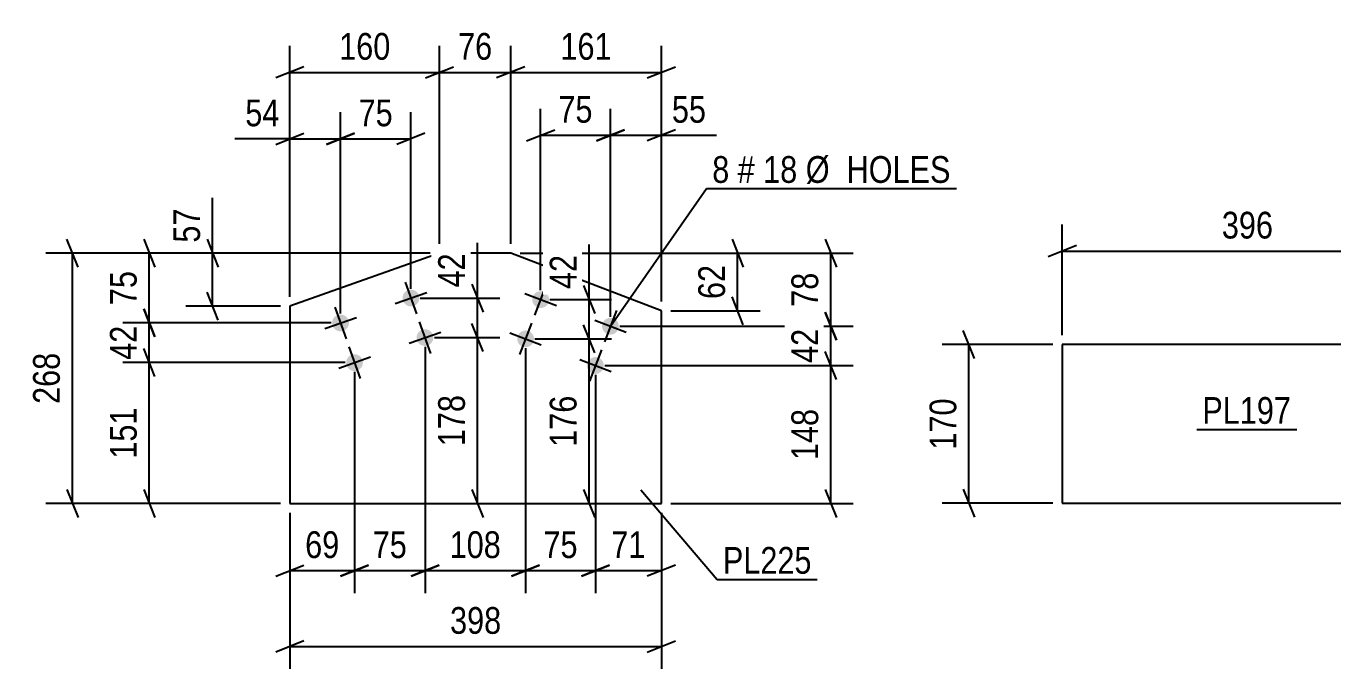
# Model space of a CAD drawing. Header units: millimetres. Extents: x 0 to 420, y 0 to 297.
# Drawn here: x 77.5 to 217.4, y 116 to 184.8 of the extents above; entities that cross this region are included whole.
import ezdxf

# ---------------------------------------------------------------- set-up
doc = ezdxf.new("R2010")
doc.units = ezdxf.units.MM
doc.styles.add('Arial Narrow', font='ARIALN.TTF', dxfattribs={"height": 0.2})

# ---------------------------------------------------------------- blocks, each defined once
blk = doc.blocks.new('Part-318887154-2243 - 2229')
at = {"color": 2, "linetype": 'Continuous'}
for p, q in [((188.47, 150.68), (188.47, 133.68)), ((228.11, 150.68), (188.47, 150.68)), ((228.11, 133.68), (228.11, 150.68)), ((188.47, 133.68), (228.11, 133.68))]:
    blk.add_line(p, q, dxfattribs=at)
blk = doc.blocks.new('Part-318887154-10978 - 10977')
at = {"color": 2, "linetype": 'Continuous'}
for p, q in [((121.8, 160.46), (105.78, 154.78)), ((129.41, 160.46), (121.8, 160.46)), ((145.54, 154.3), (129.41, 160.46)), ((105.78, 154.78), (105.78, 133.66)), ((145.54, 133.66), (145.54, 154.3)), ((105.78, 133.66), (145.54, 133.66))]:
    blk.add_line(p, q, dxfattribs=at)
blk = doc.blocks.new('Bolt-318887154-10979 - 10977')
at = {"linetype": 'Continuous'}
for points in [[(133.46, 155.17, -1), (131.78, 155.81, -1)], [(140.93, 152.32, -1), (139.25, 152.96, -1)], [(131.85, 150.97, -1), (130.17, 151.61, -1)], [(139.32, 148.11, -1), (137.64, 148.76, -1)]]:
    blk.add_hatch(color=1, dxfattribs=at).paths.add_polyline_path(points)
at = {"color": 1, "linetype": 'Continuous'}
for p, q in [((133.26, 157.17), (131.97, 153.81)), ((130.93, 156.14), (134.3, 154.85)), ((140.73, 154.32), (139.45, 150.96)), ((131.65, 152.97), (130.37, 149.61)), ((138.41, 153.28), (141.77, 151.99)), ((129.33, 151.93), (132.69, 150.65)), ((139.13, 150.12), (137.84, 146.75)), ((136.8, 149.08), (140.16, 147.79))]:
    blk.add_line(p, q, dxfattribs=at)
blk = doc.blocks.new('Bolt-318887154-10980 - 10977')
at = {"linetype": 'Continuous'}
for points in [[(119.58, 155.96, -1), (117.88, 155.36, -1)], [(112.04, 153.29, -1), (110.34, 152.69, -1)], [(121.08, 151.72, -1), (119.39, 151.12, -1)], [(113.54, 149.05, -1), (111.85, 148.44, -1)]]:
    blk.add_hatch(color=1, dxfattribs=at).paths.add_polyline_path(points)
at = {"color": 1, "linetype": 'Continuous'}
for p, q in [((118.13, 157.36), (119.33, 153.96)), ((117.04, 155.06), (120.43, 156.26)), ((110.59, 154.68), (111.79, 151.29)), ((109.5, 152.38), (112.89, 153.59)), ((119.63, 153.12), (120.84, 149.72)), ((118.54, 150.82), (121.93, 152.02)), ((112.09, 150.44), (113.3, 147.05)), ((111, 148.14), (114.39, 149.35))]:
    blk.add_line(p, q, dxfattribs=at)
blk = doc.blocks.new('StraightDimension-318887154-2245 - 2229')
at = {"color": 7, "linetype": 'Continuous'}
for p, q in [((188.47, 151.68), (188.47, 163.53)), ((228.11, 151.68), (228.11, 163.53)), ((189.97, 161.28), (186.97, 160.08)), ((226.61, 160.08), (229.61, 161.28)), ((188.47, 160.68), (228.11, 160.68))]:
    blk.add_line(p, q, dxfattribs=at)
at = {"color": 0}
blk.add_wipeout([(211.63, 161.43), (211.63, 165.63), (204.95, 165.63), (204.95, 161.43)], dxfattribs=at)
at = {"color": 3, "style": 'Arial Narrow'}
blk.add_text('396', height=2.863, dxfattribs=at).set_placement((205.55, 162.03))
blk = doc.blocks.new('StraightDimension-318887154-2256 - 2229')
at = {"color": 7, "linetype": 'Continuous'}
for p, q in [((179.07, 149.18), (177.87, 152.18)), ((187.47, 150.68), (175.62, 150.68)), ((178.47, 133.68), (178.47, 150.68)), ((177.87, 135.18), (179.07, 132.18)), ((187.47, 133.68), (175.62, 133.68))]:
    blk.add_line(p, q, dxfattribs=at)
at = {"color": 0}
blk.add_wipeout([(177.72, 145.52), (173.52, 145.52), (173.52, 138.83), (177.72, 138.83)], dxfattribs=at)
at = {"color": 3, "style": 'Arial Narrow'}
blk.add_text('170', height=2.863, rotation=90.0002, dxfattribs=at).set_placement((177.12, 139.43))
blk = doc.blocks.new('StraightDimension-318887154-11538 - 10977')
at = {"color": 7, "linetype": 'Continuous'}
for p, q in [((111.19, 153.99), (111.19, 175.55)), ((118.73, 156.66), (118.73, 175.55)), ((109.69, 172.1), (112.69, 173.3)), ((111.19, 172.7), (118.73, 172.7)), ((120.23, 173.3), (117.23, 172.1))]:
    blk.add_line(p, q, dxfattribs=at)
at = {"color": 0}
blk.add_wipeout([(117.39, 173.45), (117.39, 177.65), (112.53, 177.65), (112.53, 173.45)], dxfattribs=at)
at = {"color": 3, "style": 'Arial Narrow'}
blk.add_text('75', height=2.863, dxfattribs=at).set_placement((113.13, 174.05))
blk = doc.blocks.new('StraightDimension-318887154-11047 - 10977')
at = {"color": 7, "linetype": 'Continuous'}
for p, q in [((121.8, 161.46), (121.8, 182.67)), ((129.41, 161.46), (129.41, 182.67)), ((120.3, 179.22), (123.3, 180.42)), ((121.8, 179.82), (129.41, 179.82)), ((130.91, 180.42), (127.91, 179.22))]:
    blk.add_line(p, q, dxfattribs=at)
at = {"color": 0}
blk.add_wipeout([(128.04, 180.57), (128.04, 184.77), (123.18, 184.77), (123.18, 180.57)], dxfattribs=at)
at = {"color": 3, "style": 'Arial Narrow'}
blk.add_text('76', height=2.863, dxfattribs=at).set_placement((123.78, 181.17))
blk = doc.blocks.new('StraightDimension-318887154-11046 - 10977')
at = {"color": 7, "linetype": 'Continuous'}
for p, q in [((129.41, 161.46), (129.41, 182.67)), ((145.54, 155.3), (145.54, 182.67)), ((130.91, 180.42), (127.91, 179.22)), ((129.41, 179.82), (145.54, 179.82)), ((144.04, 179.22), (147.04, 180.42))]:
    blk.add_line(p, q, dxfattribs=at)
at = {"color": 0}
blk.add_wipeout([(140.82, 180.57), (140.82, 184.77), (134.14, 184.77), (134.14, 180.57)], dxfattribs=at)
at = {"color": 3, "style": 'Arial Narrow'}
blk.add_text('161', height=2.863, dxfattribs=at).set_placement((134.74, 181.17))
blk = doc.blocks.new('StraightDimension-318887154-11048 - 10977')
at = {"color": 7, "linetype": 'Continuous'}
for p, q in [((105.78, 155.78), (105.78, 182.67)), ((121.8, 161.46), (121.8, 182.67)), ((107.28, 180.42), (104.28, 179.22)), ((105.78, 179.82), (121.8, 179.82)), ((120.3, 179.22), (123.3, 180.42))]:
    blk.add_line(p, q, dxfattribs=at)
at = {"color": 0}
blk.add_wipeout([(117.13, 180.57), (117.13, 184.77), (110.45, 184.77), (110.45, 180.57)], dxfattribs=at)
at = {"color": 3, "style": 'Arial Narrow'}
blk.add_text('160', height=2.863, dxfattribs=at).set_placement((111.05, 181.17))
blk = doc.blocks.new('StraightDimension-318887154-11479 - 10977')
at = {"color": 7, "linetype": 'Continuous'}
for p, q in [((90.12, 154.49), (91.32, 151.49)), ((110.19, 152.99), (87.87, 152.99)), ((90.72, 148.75), (90.72, 152.99)), ((91.32, 147.25), (90.12, 150.25)), ((111.7, 148.75), (87.87, 148.75))]:
    blk.add_line(p, q, dxfattribs=at)
at = {"color": 0}
blk.add_wipeout([(89.97, 153.29), (85.77, 153.29), (85.77, 148.44), (89.97, 148.44)], dxfattribs=at)
at = {"color": 3, "style": 'Arial Narrow'}
blk.add_text('42', height=2.863, rotation=90.0002, dxfattribs=at).set_placement((89.37, 149.04))
blk = doc.blocks.new('StraightDimension-318887154-11054 - 10977')
at = {"color": 7, "linetype": 'Continuous'}
for p, q in [((105.78, 132.66), (105.78, 115.96)), ((145.54, 132.66), (145.54, 115.96)), ((107.28, 118.96), (104.28, 117.76)), ((144.04, 117.76), (147.04, 118.96)), ((105.78, 118.36), (145.54, 118.36))]:
    blk.add_line(p, q, dxfattribs=at)
at = {"color": 0}
blk.add_wipeout([(129, 119.11), (129, 123.31), (122.32, 123.31), (122.32, 119.11)], dxfattribs=at)
at = {"color": 3, "style": 'Arial Narrow'}
blk.add_text('398', height=2.863, dxfattribs=at).set_placement((122.92, 119.71))
blk = doc.blocks.new('StraightDimension-318887154-11058 - 10977')
at = {"color": 7, "linetype": 'Continuous'}
for p, q in [((153.11, 161.96), (154.31, 158.96)), ((130.41, 160.46), (156.11, 160.46)), ((153.71, 154.3), (153.71, 160.46)), ((154.31, 152.8), (153.11, 155.8)), ((146.54, 154.3), (156.11, 154.3))]:
    blk.add_line(p, q, dxfattribs=at)
at = {"color": 0}
blk.add_wipeout([(152.96, 159.81), (148.76, 159.81), (148.76, 154.95), (152.96, 154.95)], dxfattribs=at)
at = {"color": 3, "style": 'Arial Narrow'}
blk.add_text('62', height=2.863, rotation=90.0002, dxfattribs=at).set_placement((152.36, 155.55))
blk = doc.blocks.new('StraightDimension-318887154-11062 - 10977')
at = {"color": 7, "linetype": 'Continuous'}
for p, q in [((97.5, 160.46), (97.5, 166.37)), ((97.5, 160.46), (97.5, 166.37)), ((96.9, 161.96), (98.1, 158.96)), ((120.8, 160.46), (94.65, 160.46)), ((97.5, 154.78), (97.5, 160.46)), ((98.1, 153.28), (96.9, 156.28)), ((104.78, 154.78), (94.65, 154.78))]:
    blk.add_line(p, q, dxfattribs=at)
at = {"color": 0}
blk.add_wipeout([(96.75, 165.85), (92.55, 165.85), (92.55, 160.99), (96.75, 160.99)], dxfattribs=at)
at = {"color": 3, "style": 'Arial Narrow'}
blk.add_text('57', height=2.863, rotation=90.0002, dxfattribs=at).set_placement((96.15, 161.59))
blk = doc.blocks.new('StraightDimension-318887154-11503 - 10977')
at = {"color": 7, "linetype": 'Continuous'}
for p, q in [((120.24, 150.42), (120.24, 124.07)), ((131.01, 150.29), (131.01, 124.07)), ((118.74, 125.87), (121.74, 127.07)), ((120.24, 126.47), (131.01, 126.47)), ((132.51, 127.07), (129.51, 125.87))]:
    blk.add_line(p, q, dxfattribs=at)
at = {"color": 0}
blk.add_wipeout([(128.97, 127.22), (128.97, 131.42), (122.28, 131.42), (122.28, 127.22)], dxfattribs=at)
at = {"color": 3, "style": 'Arial Narrow'}
blk.add_text('108', height=2.863, dxfattribs=at).set_placement((122.88, 127.82))
blk = doc.blocks.new('StraightDimension-318887154-11142 - 10977')
at = {"color": 7, "linetype": 'Continuous'}
for p, q in [((83.09, 158.96), (81.89, 161.96)), ((120.8, 160.46), (79.64, 160.46)), ((82.49, 133.66), (82.49, 160.46)), ((81.89, 135.16), (83.09, 132.16)), ((104.78, 133.66), (79.64, 133.66))]:
    blk.add_line(p, q, dxfattribs=at)
at = {"color": 0}
blk.add_wipeout([(81.74, 150.4), (77.54, 150.4), (77.54, 143.72), (81.74, 143.72)], dxfattribs=at)
at = {"color": 3, "style": 'Arial Narrow'}
blk.add_text('268', height=2.863, rotation=90.0002, dxfattribs=at).set_placement((81.14, 144.32))
blk = doc.blocks.new('StraightDimension-318887154-11455 - 10977')
at = {"color": 7, "linetype": 'Continuous'}
for p, q in [((163.08, 161.96), (164.28, 158.96)), ((130.41, 160.46), (166.08, 160.46)), ((163.68, 152.64), (163.68, 160.46)), ((164.28, 151.14), (163.08, 154.14)), ((141.09, 152.64), (166.08, 152.64))]:
    blk.add_line(p, q, dxfattribs=at)
at = {"color": 0}
blk.add_wipeout([(162.93, 158.98), (158.73, 158.98), (158.73, 154.12), (162.93, 154.12)], dxfattribs=at)
at = {"color": 3, "style": 'Arial Narrow'}
blk.add_text('78', height=2.863, rotation=90.0002, dxfattribs=at).set_placement((162.33, 154.72))
blk = doc.blocks.new('StraightDimension-318887154-11456 - 10977')
at = {"color": 7, "linetype": 'Continuous'}
for p, q in [((163.08, 154.14), (164.28, 151.14)), ((141.09, 152.64), (166.08, 152.64)), ((163.68, 148.43), (163.68, 152.64)), ((164.28, 146.93), (163.08, 149.93)), ((139.48, 148.43), (166.08, 148.43))]:
    blk.add_line(p, q, dxfattribs=at)
at = {"color": 0}
blk.add_wipeout([(162.93, 152.96), (158.73, 152.96), (158.73, 148.11), (162.93, 148.11)], dxfattribs=at)
at = {"color": 3, "style": 'Arial Narrow'}
blk.add_text('42', height=2.863, rotation=90.0002, dxfattribs=at).set_placement((162.33, 148.71))
blk = doc.blocks.new('StraightDimension-318887154-11457 - 10977')
at = {"color": 7, "linetype": 'Continuous'}
for p, q in [((164.28, 146.93), (163.08, 149.93)), ((139.48, 148.43), (166.08, 148.43)), ((163.68, 133.66), (163.68, 148.43)), ((163.08, 135.16), (164.28, 132.16)), ((146.54, 133.66), (166.08, 133.66))]:
    blk.add_line(p, q, dxfattribs=at)
at = {"color": 0}
blk.add_wipeout([(162.93, 144.39), (158.73, 144.39), (158.73, 137.71), (162.93, 137.71)], dxfattribs=at)
at = {"color": 3, "style": 'Arial Narrow'}
blk.add_text('148', height=2.863, rotation=90.0002, dxfattribs=at).set_placement((162.33, 138.31))
blk = doc.blocks.new('StraightDimension-318887154-11478 - 10977')
at = {"color": 7, "linetype": 'Continuous'}
for p, q in [((90.12, 161.96), (91.32, 158.96)), ((120.8, 160.46), (87.87, 160.46)), ((90.72, 152.99), (90.72, 160.46)), ((91.32, 151.49), (90.12, 154.49)), ((110.19, 152.99), (87.87, 152.99))]:
    blk.add_line(p, q, dxfattribs=at)
at = {"color": 0}
blk.add_wipeout([(89.97, 159.15), (85.77, 159.15), (85.77, 154.3), (89.97, 154.3)], dxfattribs=at)
at = {"color": 3, "style": 'Arial Narrow'}
blk.add_text('75', height=2.863, rotation=90.0002, dxfattribs=at).set_placement((89.37, 154.9))
blk = doc.blocks.new('StraightDimension-318887154-11559 - 10977')
at = {"color": 7, "linetype": 'Continuous'}
for p, q in [((140.09, 153.64), (140.09, 175.93)), ((145.54, 155.3), (145.54, 175.93)), ((138.59, 172.48), (141.59, 173.68)), ((147.04, 173.68), (144.04, 172.48)), ((140.09, 173.08), (145.54, 173.08)), ((145.54, 173.08), (151.45, 173.08)), ((145.54, 173.08), (151.45, 173.08))]:
    blk.add_line(p, q, dxfattribs=at)
at = {"color": 0}
blk.add_wipeout([(150.92, 173.83), (150.92, 178.03), (146.07, 178.03), (146.07, 173.83)], dxfattribs=at)
at = {"color": 3, "style": 'Arial Narrow'}
blk.add_text('55', height=2.863, dxfattribs=at).set_placement((146.67, 174.43))
blk = doc.blocks.new('StraightDimension-318887154-11480 - 10977')
at = {"color": 7, "linetype": 'Continuous'}
for p, q in [((91.32, 147.25), (90.12, 150.25)), ((111.7, 148.75), (87.87, 148.75)), ((90.72, 133.66), (90.72, 148.75)), ((90.12, 135.16), (91.32, 132.16)), ((104.78, 133.66), (87.87, 133.66))]:
    blk.add_line(p, q, dxfattribs=at)
at = {"color": 0}
blk.add_wipeout([(89.97, 144.55), (85.77, 144.55), (85.77, 137.86), (89.97, 137.86)], dxfattribs=at)
at = {"color": 3, "style": 'Arial Narrow'}
blk.add_text('151', height=2.863, rotation=90.0002, dxfattribs=at).set_placement((89.37, 138.46))
blk = doc.blocks.new('StraightDimension-318887154-11501 - 10977')
at = {"color": 7, "linetype": 'Continuous'}
for p, q in [((138.48, 147.43), (138.48, 124.07)), ((145.54, 132.66), (145.54, 124.07)), ((136.98, 125.87), (139.98, 127.07)), ((138.48, 126.47), (145.54, 126.47)), ((147.04, 127.07), (144.04, 125.87))]:
    blk.add_line(p, q, dxfattribs=at)
at = {"color": 0}
blk.add_wipeout([(144.44, 127.22), (144.44, 131.42), (139.58, 131.42), (139.58, 127.22)], dxfattribs=at)
at = {"color": 3, "style": 'Arial Narrow'}
blk.add_text('71', height=2.863, dxfattribs=at).set_placement((140.18, 127.82))
blk = doc.blocks.new('StraightDimension-318887154-11502 - 10977')
at = {"color": 7, "linetype": 'Continuous'}
for p, q in [((131.01, 150.29), (131.01, 124.07)), ((138.48, 147.43), (138.48, 124.07)), ((129.51, 125.87), (132.51, 127.07)), ((131.01, 126.47), (138.48, 126.47)), ((139.98, 127.07), (136.98, 125.87))]:
    blk.add_line(p, q, dxfattribs=at)
at = {"color": 0}
blk.add_wipeout([(137.17, 127.22), (137.17, 131.42), (132.32, 131.42), (132.32, 127.22)], dxfattribs=at)
at = {"color": 3, "style": 'Arial Narrow'}
blk.add_text('75', height=2.863, dxfattribs=at).set_placement((132.92, 127.82))
blk = doc.blocks.new('StraightDimension-318887154-11504 - 10977')
at = {"color": 7, "linetype": 'Continuous'}
for p, q in [((120.24, 150.42), (120.24, 124.07)), ((112.7, 147.75), (112.7, 124.07)), ((111.2, 125.87), (114.2, 127.07)), ((112.7, 126.47), (120.24, 126.47)), ((121.74, 127.07), (118.74, 125.87))]:
    blk.add_line(p, q, dxfattribs=at)
at = {"color": 0}
blk.add_wipeout([(118.89, 127.22), (118.89, 131.42), (114.04, 131.42), (114.04, 127.22)], dxfattribs=at)
at = {"color": 3, "style": 'Arial Narrow'}
blk.add_text('75', height=2.863, dxfattribs=at).set_placement((114.64, 127.82))
blk = doc.blocks.new('StraightDimension-318887154-11505 - 10977')
at = {"color": 7, "linetype": 'Continuous'}
for p, q in [((112.7, 147.75), (112.7, 124.07)), ((105.78, 132.66), (105.78, 124.07)), ((104.28, 125.87), (107.28, 127.07)), ((105.78, 126.47), (112.7, 126.47)), ((114.2, 127.07), (111.2, 125.87))]:
    blk.add_line(p, q, dxfattribs=at)
at = {"color": 0}
blk.add_wipeout([(111.67, 127.22), (111.67, 131.42), (106.81, 131.42), (106.81, 127.22)], dxfattribs=at)
at = {"color": 3, "style": 'Arial Narrow'}
blk.add_text('69', height=2.863, dxfattribs=at).set_placement((107.41, 127.82))
blk = doc.blocks.new('StraightDimension-318887154-11539 - 10977')
at = {"color": 7, "linetype": 'Continuous'}
for p, q in [((105.78, 155.78), (105.78, 175.55)), ((111.19, 153.99), (111.19, 175.55)), ((105.78, 172.7), (99.87, 172.7)), ((105.78, 172.7), (99.87, 172.7)), ((104.28, 172.1), (107.28, 173.3)), ((105.78, 172.7), (111.19, 172.7)), ((112.69, 173.3), (109.69, 172.1))]:
    blk.add_line(p, q, dxfattribs=at)
at = {"color": 0}
blk.add_wipeout([(105.26, 173.45), (105.26, 177.65), (100.4, 177.65), (100.4, 173.45)], dxfattribs=at)
at = {"color": 3, "style": 'Arial Narrow'}
blk.add_text('54', height=2.863, dxfattribs=at).set_placement((101, 174.05))
blk = doc.blocks.new('StraightDimension-318887154-11560 - 10977')
at = {"color": 7, "linetype": 'Continuous'}
for p, q in [((132.62, 156.49), (132.62, 175.93)), ((140.09, 153.64), (140.09, 175.93)), ((131.12, 172.48), (134.12, 173.68)), ((141.59, 173.68), (138.59, 172.48)), ((132.62, 173.08), (140.09, 173.08))]:
    blk.add_line(p, q, dxfattribs=at)
at = {"color": 0}
blk.add_wipeout([(138.78, 173.83), (138.78, 178.03), (133.92, 178.03), (133.92, 173.83)], dxfattribs=at)
at = {"color": 3, "style": 'Arial Narrow'}
blk.add_text('75', height=2.863, dxfattribs=at).set_placement((134.52, 174.43))
blk = doc.blocks.new('StraightDimension-318887154-11580 - 10977')
at = {"color": 7, "linetype": 'Continuous'}
for p, q in [((125.86, 155.66), (125.86, 161.57)), ((125.86, 155.66), (125.86, 161.57)), ((125.26, 157.16), (126.46, 154.16)), ((119.73, 155.66), (128.26, 155.66)), ((125.86, 151.42), (125.86, 155.66)), ((126.46, 149.92), (125.26, 152.92)), ((121.24, 151.42), (128.26, 151.42))]:
    blk.add_line(p, q, dxfattribs=at)
at = {"color": 0}
blk.add_wipeout([(125.11, 161.04), (120.91, 161.04), (120.91, 156.19), (125.11, 156.19)], dxfattribs=at)
at = {"color": 3, "style": 'Arial Narrow'}
blk.add_text('42', height=2.863, rotation=90.0002, dxfattribs=at).set_placement((124.51, 156.79))
blk = doc.blocks.new('StraightDimension-318887154-11581 - 10977')
at = {"color": 7, "linetype": 'Continuous'}
for p, q in [((126.46, 149.92), (125.26, 152.92)), ((121.24, 151.42), (128.26, 151.42)), ((125.86, 133.66), (125.86, 151.42)), ((125.26, 135.16), (126.46, 132.16)), ((121.24, 133.66), (128.26, 133.66))]:
    blk.add_line(p, q, dxfattribs=at)
at = {"color": 0}
blk.add_wipeout([(125.11, 145.88), (120.91, 145.88), (120.91, 139.2), (125.11, 139.2)], dxfattribs=at)
at = {"color": 3, "style": 'Arial Narrow'}
blk.add_text('178', height=2.863, rotation=90.0002, dxfattribs=at).set_placement((124.51, 139.8))
blk = doc.blocks.new('StraightDimension-318887154-11604 - 10977')
at = {"color": 7, "linetype": 'Continuous'}
for p, q in [((137.81, 155.49), (137.81, 161.4)), ((137.81, 155.49), (137.81, 161.4)), ((137.21, 156.99), (138.41, 153.99)), ((133.62, 155.49), (140.21, 155.49)), ((137.81, 151.29), (137.81, 155.49)), ((138.41, 149.79), (137.21, 152.79)), ((132.01, 151.29), (140.21, 151.29))]:
    blk.add_line(p, q, dxfattribs=at)
at = {"color": 0}
blk.add_wipeout([(137.06, 160.87), (132.86, 160.87), (132.86, 156.02), (137.06, 156.02)], dxfattribs=at)
at = {"color": 3, "style": 'Arial Narrow'}
blk.add_text('42', height=2.863, rotation=90.0002, dxfattribs=at).set_placement((136.46, 156.62))
blk = doc.blocks.new('StraightDimension-318887154-11605 - 10977')
at = {"color": 7, "linetype": 'Continuous'}
for p, q in [((138.41, 149.79), (137.21, 152.79)), ((132.01, 151.29), (140.21, 151.29)), ((137.81, 133.66), (137.81, 151.29)), ((137.21, 135.16), (138.41, 132.16)), ((132.01, 133.66), (140.21, 133.66))]:
    blk.add_line(p, q, dxfattribs=at)
at = {"color": 0}
blk.add_wipeout([(137.06, 145.82), (132.86, 145.82), (132.86, 139.13), (137.06, 139.13)], dxfattribs=at)
at = {"color": 3, "style": 'Arial Narrow'}
blk.add_text('176', height=2.863, rotation=90.0002, dxfattribs=at).set_placement((136.46, 139.73))
blk = doc.blocks.new('Mark-318887154-2241 - 2229')
at = {"color": 0}
blk.add_wipeout([(212.96, 142.19), (212.96, 145.19), (203.46, 145.19), (203.46, 142.19)], dxfattribs=at)
blk.add_wipeout([(212.96, 142.19), (212.96, 145.19), (203.46, 145.19), (203.46, 142.19)], dxfattribs=at)
at = {"color": 30, "linetype": 'Continuous'}
blk.add_line((202.86, 141.59), (213.56, 141.59), dxfattribs=at)
at = {"color": 3, "style": 'Arial Narrow'}
blk.add_text('PL197', height=2.863, dxfattribs=at).set_placement((203.46, 142.19))
blk = doc.blocks.new('Mark-318887154-11151 - 10977')
at = {"color": 0}
blk.add_wipeout([(161.63, 126.14), (161.63, 129.14), (152.13, 129.14), (152.13, 126.14)], dxfattribs=at)
blk.add_wipeout([(161.63, 126.14), (161.63, 129.14), (152.13, 129.14), (152.13, 126.14)], dxfattribs=at)
at = {"color": 30, "linetype": 'Continuous'}
for p, q in [((143.33, 135.13), (151.53, 125.54)), ((151.53, 125.54), (162.23, 125.54))]:
    blk.add_line(p, q, dxfattribs=at)
at = {"color": 3, "style": 'Arial Narrow'}
blk.add_text('PL225', height=2.863, dxfattribs=at).set_placement((152.13, 126.14))
blk = doc.blocks.new('MarkSet-318887154-11636 - 10977')
at = {"color": 0}
for points in [[(152.81, 167.99), (152.81, 170.99), (150.99, 170.99), (150.99, 167.99)], [(155.54, 167.99), (155.54, 170.99), (153.71, 170.99), (153.71, 167.99)], [(160.1, 167.99), (160.1, 170.99), (156.44, 170.99), (156.44, 167.99)], [(176.53, 167.99), (176.53, 170.99), (161, 170.99), (161, 167.99)]]:
    blk.add_wipeout(points, dxfattribs=at)
for points in [[(152.81, 167.99), (152.81, 170.99), (150.99, 170.99), (150.99, 167.99)], [(155.54, 167.99), (155.54, 170.99), (153.71, 170.99), (153.71, 167.99)], [(160.1, 167.99), (160.1, 170.99), (156.44, 170.99), (156.44, 167.99)], [(176.53, 167.99), (176.53, 170.99), (161, 170.99), (161, 167.99)]]:
    blk.add_wipeout(points, dxfattribs=at)
at = {"color": 7, "linetype": 'Continuous'}
for p, q in [((140.09, 152.64), (150.39, 167.39)), ((150.39, 167.39), (177.13, 167.39))]:
    blk.add_line(p, q, dxfattribs=at)
at = {"color": 3, "style": 'Arial Narrow'}
for s, height, p in [('8', 2.86, (150.99, 167.99)), ('#', 2.86, (153.71, 167.99)), ('18', 2.863, (156.44, 167.99)), ('Ø  HOLES', 2.863, (161, 167.99))]:
    blk.add_text(s, height=height, dxfattribs=at).set_placement(p)

msp = doc.modelspace()

# ---------------------------------------------------------------- block references
for name in ['StraightDimension-318887154-2245 - 2229', 'Part-318887154-10978 - 10977', 'Bolt-318887154-10980 - 10977', 'Bolt-318887154-10979 - 10977', 'Part-318887154-2243 - 2229', 'StraightDimension-318887154-11054 - 10977']:
    msp.add_blockref(name, (0, 0))

# ---------------------------------------------------------------- next in the draw order: block references
for name in ['StraightDimension-318887154-11538 - 10977', 'StraightDimension-318887154-2256 - 2229', 'StraightDimension-318887154-11503 - 10977', 'Mark-318887154-2241 - 2229']:
    msp.add_blockref(name, (0, 0))

# ---------------------------------------------------------------- next in the draw order: block references
for name in ['StraightDimension-318887154-11047 - 10977', 'StraightDimension-318887154-11479 - 10977']:
    msp.add_blockref(name, (0, 0))

# ---------------------------------------------------------------- next in the draw order: block references
for name in ['StraightDimension-318887154-11048 - 10977', 'StraightDimension-318887154-11046 - 10977']:
    msp.add_blockref(name, (0, 0))

# ---------------------------------------------------------------- next in the draw order: block references
for name in ['StraightDimension-318887154-11062 - 10977', 'StraightDimension-318887154-11058 - 10977']:
    msp.add_blockref(name, (0, 0))

# ---------------------------------------------------------------- next in the draw order: block references
for name in ['StraightDimension-318887154-11142 - 10977', 'StraightDimension-318887154-11455 - 10977']:
    msp.add_blockref(name, (0, 0))

# ---------------------------------------------------------------- next in the draw order: block references
for name in ['StraightDimension-318887154-11478 - 10977', 'StraightDimension-318887154-11456 - 10977', 'StraightDimension-318887154-11480 - 10977']:
    msp.add_blockref(name, (0, 0))

# ---------------------------------------------------------------- next in the draw order: block references
for name in ['StraightDimension-318887154-11559 - 10977', 'StraightDimension-318887154-11539 - 10977', 'StraightDimension-318887154-11504 - 10977', 'StraightDimension-318887154-11457 - 10977']:
    msp.add_blockref(name, (0, 0))

# ---------------------------------------------------------------- next in the draw order: block references
for name in ['StraightDimension-318887154-11560 - 10977', 'StraightDimension-318887154-11580 - 10977', 'StraightDimension-318887154-11505 - 10977', 'StraightDimension-318887154-11501 - 10977']:
    msp.add_blockref(name, (0, 0))

# ---------------------------------------------------------------- next in the draw order: block references
for name in ['StraightDimension-318887154-11581 - 10977', 'StraightDimension-318887154-11502 - 10977', 'Mark-318887154-11151 - 10977']:
    msp.add_blockref(name, (0, 0))

# ---------------------------------------------------------------- next in the draw order: block references
msp.add_blockref('StraightDimension-318887154-11604 - 10977', (0, 0))

# ---------------------------------------------------------------- next in the draw order: block references
msp.add_blockref('StraightDimension-318887154-11605 - 10977', (0, 0))

# ---------------------------------------------------------------- next in the draw order: block references
msp.add_blockref('MarkSet-318887154-11636 - 10977', (0, 0))

doc.saveas('drawing.dxf')
